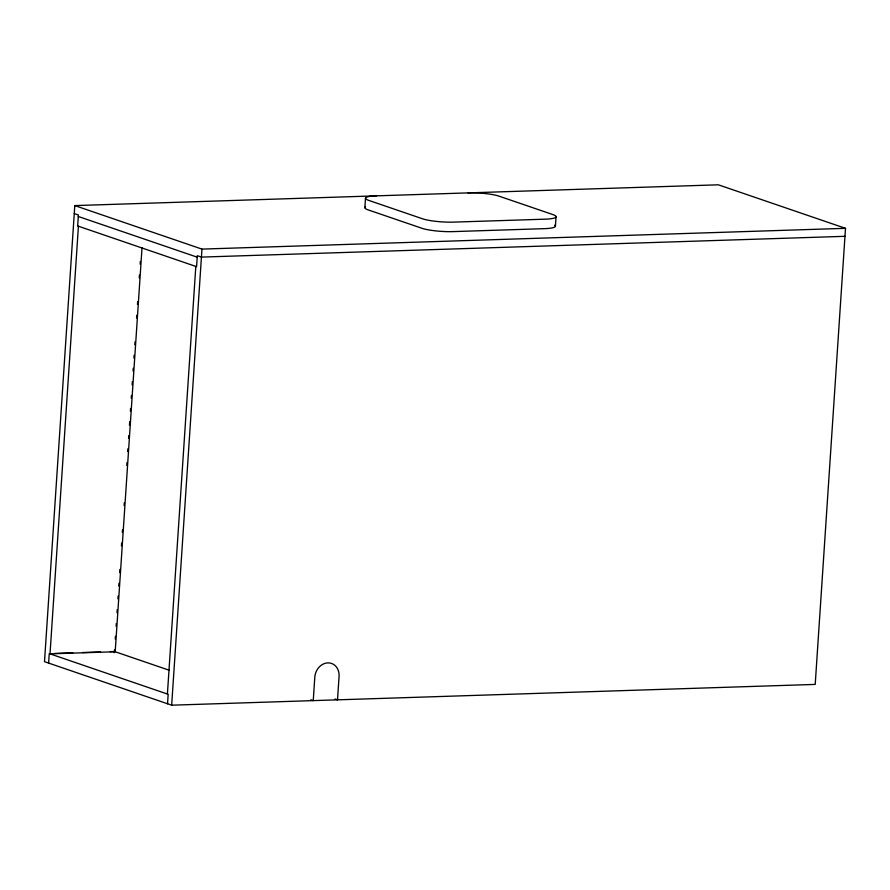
<?xml version="1.0" encoding="UTF-8"?>
<svg xmlns="http://www.w3.org/2000/svg" width="890" height="890" viewBox="0 0 890 890"><rect width="100%" height="100%" fill="white"/><g stroke="black" fill="none" stroke-linecap="round" stroke-linejoin="round"><path stroke-width="1.33" d="M74.793 205.59L44.5 661.671L171.67 705.192L815.207 684.41L845.5 228.33L718.33 184.809L74.793 205.59L201.963 249.1L845.5 228.33M48.616 663.083L49.25 653.594L168.177 694.3L167.542 703.779M78.42 226.227L50.018 653.861L115.199 651.758L142.033 247.654M114.354 652.648L114.532 649.878M115.255 639.031L115.433 636.272M116.101 626.293L116.278 623.523M117.002 612.743L117.202 609.65M117.914 598.903L118.103 596.133M118.771 586.065L118.96 583.284M119.661 572.604L119.883 569.411M121.441 545.826L121.63 543.056M122.331 532.476L122.52 529.706M124.122 505.598L124.3 502.828M126.792 465.37L126.97 462.589M127.715 451.497L127.893 448.716M128.583 438.37L128.761 435.599M129.462 425.142L129.684 421.76M130.385 411.269L130.563 408.488M131.253 398.231L131.431 395.472M132.132 384.903L132.354 381.632M133.055 371.03L133.233 368.26M133.912 358.103L134.101 355.332M134.802 344.675L134.991 341.905M136.582 317.964L136.76 315.205M137.472 304.447L137.661 301.666M139.24 277.836L139.43 275.066M140.153 264.208L140.331 261.438M167.409 694.033L195.811 266.399M171.67 705.192L201.963 249.1M364.878 207.57L365.512 198.081M555.416 226.349L556.05 216.86M844.966 236.317L201.429 257.099L197.302 255.686L196.579 266.666L77.653 225.96L78.387 214.991L74.259 213.578M54.802 653.416L72.824 652.837M82.536 652.526L100.559 651.936M110.271 651.625L114.421 651.491L169.311 670.27M78.287 216.481L197.213 257.177M335.063 698.995L337.51 699.84L339.068 676.4A14.129 11.915 -71.1 0 0 327.854 662.883A14.129 11.915 -71.1 0 0 314.804 677.179L313.247 700.619L310.799 699.785M365.568 206.858A22.762 3.716 3.8 0 0 368.015 209.84L421.927 228.285A22.762 3.716 3.8 0 0 453.032 231.611L544.279 228.663A22.762 3.716 3.8 0 0 554.704 225.192M467.884 192.819A22.762 3.716 3.8 0 1 498.99 196.145L552.913 214.59A22.762 3.716 3.8 0 1 544.914 219.185L453.666 222.122A22.762 3.716 3.8 0 1 422.561 218.807L368.638 200.35A22.762 3.716 3.8 0 1 376.637 195.767"/></g></svg>
